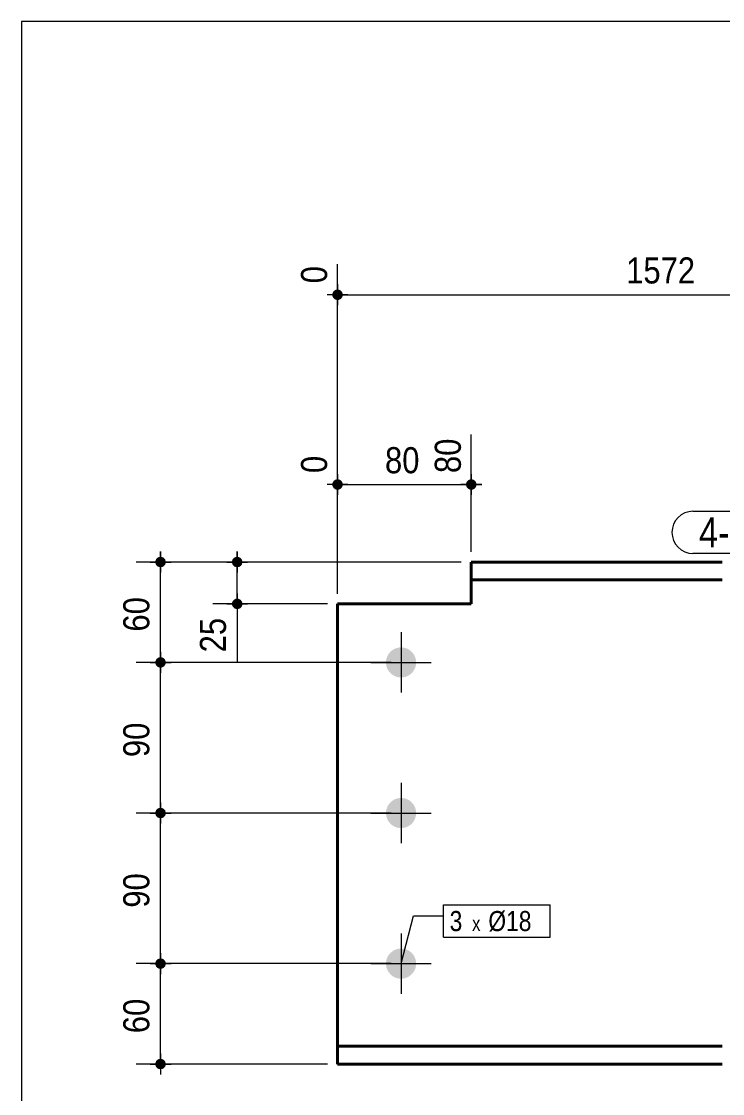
# Model space of a CAD drawing. Header units: millimetres. Extents: x 2 to 287, y 5 to 195.
# Drawn here: x 5 to 74.9, y 88.2 to 195 of the extents above; entities that cross this region are included whole.
import ezdxf

# ---------------------------------------------------------------- set-up
doc = ezdxf.new("R2010")
doc.units = ezdxf.units.MM
doc.linetypes.add('CACHE2', pattern=[1.190625, 0.79375, -0.396875])
for name, color, linetype, lineweight in [('Boulon', 7, 'Continuous', 0), ('Cache', 7, 'Continuous', 0), ('Cotation', 7, 'Continuous', 0), ('Désignation boulon', 3, 'Continuous', 0), ('Feuille dessin', 5, 'Continuous', 0), ('Piece', 2, 'Continuous', 0), ('Repère pièce', 3, 'Continuous', 0)]:
    doc.layers.add(name, color=color, linetype=linetype, lineweight=lineweight)
doc.styles.add('ARIAL', font='ARIAL.TTF')
doc.styles.add('COMIC_SANS_MS', font='COMIC.TTF')

# ---------------------------------------------------------------- blocks, each defined once
blk = doc.blocks.new('*A2')
at = {"layer": 'Boulon'}
for points in [[(41.34, 131.2), (41.34, 131.23), (41.34, 131.27), (41.35, 131.31), (41.35, 131.34), (41.36, 131.38), (41.36, 131.42), (41.37, 131.45), (41.38, 131.49), (41.38, 131.52), (41.39, 131.56), (41.4, 131.6), (41.42, 131.63), (41.43, 131.67), (41.44, 131.7), (41.45, 131.73), (41.47, 131.77), (41.48, 131.8), (41.5, 131.83), (41.52, 131.87), (41.53, 131.9), (41.55, 131.93), (41.57, 131.96), (41.59, 131.99), (41.61, 132.02), (41.64, 132.05), (41.66, 132.08), (41.68, 132.11), (41.7, 132.14), (41.73, 132.17), (41.75, 132.19), (41.78, 132.22), (41.81, 132.25), (41.83, 132.27), (41.86, 132.3), (41.89, 132.32), (41.92, 132.34), (41.95, 132.36), (41.98, 132.39), (42.01, 132.41), (42.04, 132.43), (42.07, 132.45), (42.1, 132.47), (42.13, 132.48), (42.17, 132.5), (42.2, 132.52), (42.23, 132.53), (42.27, 132.55), (42.3, 132.56), (42.33, 132.57), (42.37, 132.58), (42.4, 132.6), (42.44, 132.61), (42.48, 132.61), (42.51, 132.62), (42.55, 132.63), (42.58, 132.64), (42.62, 132.64), (42.66, 132.65), (42.69, 132.65), (42.73, 132.66), (42.77, 132.66), (42.8, 132.66), (42.84, 132.66), (42.88, 132.66), (42.91, 132.66), (42.95, 132.66), (42.99, 132.65), (43.02, 132.65), (43.06, 132.64), (43.1, 132.64), (43.13, 132.63), (43.17, 132.62), (43.2, 132.61), (43.24, 132.61), (43.28, 132.6), (43.31, 132.58), (43.35, 132.57), (43.38, 132.56), (43.41, 132.55), (43.45, 132.53), (43.48, 132.52), (43.51, 132.5), (43.55, 132.48), (43.58, 132.47), (43.61, 132.45), (43.64, 132.43), (43.67, 132.41), (43.7, 132.39), (43.73, 132.36), (43.76, 132.34), (43.79, 132.32), (43.82, 132.3), (43.85, 132.27), (43.87, 132.25), (43.9, 132.22), (43.93, 132.19), (43.95, 132.17), (43.98, 132.14), (44, 132.11), (44.02, 132.08), (44.04, 132.05), (44.07, 132.02), (44.09, 131.99), (44.11, 131.96), (44.13, 131.93), (44.15, 131.9), (44.16, 131.87), (44.18, 131.83), (44.2, 131.8), (44.21, 131.77), (44.23, 131.73), (44.24, 131.7), (44.25, 131.67), (44.26, 131.63), (44.28, 131.6), (44.29, 131.56), (44.29, 131.52), (44.3, 131.49), (44.31, 131.45), (44.32, 131.42), (44.32, 131.38), (44.33, 131.34), (44.33, 131.31), (44.34, 131.27), (44.34, 131.23), (44.34, 131.2), (44.34, 131.16), (44.34, 131.12), (44.34, 131.09), (44.34, 131.05), (44.33, 131.01), (44.33, 130.98), (44.32, 130.94), (44.32, 130.9), (44.31, 130.87), (44.3, 130.83), (44.29, 130.8), (44.29, 130.76), (44.28, 130.72), (44.26, 130.69), (44.25, 130.65), (44.24, 130.62), (44.23, 130.59), (44.21, 130.55), (44.2, 130.52), (44.18, 130.49), (44.16, 130.45), (44.15, 130.42), (44.13, 130.39), (44.11, 130.36), (44.09, 130.33), (44.07, 130.3), (44.04, 130.27), (44.02, 130.24), (44, 130.21), (43.98, 130.18), (43.95, 130.15), (43.93, 130.13), (43.9, 130.1), (43.87, 130.07), (43.85, 130.05), (43.82, 130.02), (43.79, 130), (43.76, 129.98), (43.73, 129.96), (43.7, 129.93), (43.67, 129.91), (43.64, 129.89), (43.61, 129.87), (43.58, 129.85), (43.55, 129.84), (43.51, 129.82), (43.48, 129.8), (43.45, 129.79), (43.41, 129.77), (43.38, 129.76), (43.35, 129.75), (43.31, 129.74), (43.28, 129.72), (43.24, 129.71), (43.2, 129.7), (43.17, 129.7), (43.13, 129.69), (43.1, 129.68), (43.06, 129.68), (43.02, 129.67), (42.99, 129.67), (42.95, 129.66), (42.91, 129.66), (42.88, 129.66), (42.84, 129.66), (42.8, 129.66), (42.77, 129.66), (42.73, 129.66), (42.69, 129.67), (42.66, 129.67), (42.62, 129.68), (42.58, 129.68), (42.55, 129.69), (42.51, 129.7), (42.48, 129.7), (42.44, 129.71), (42.4, 129.72), (42.37, 129.74), (42.33, 129.75), (42.3, 129.76), (42.27, 129.77), (42.23, 129.79), (42.2, 129.8), (42.17, 129.82), (42.13, 129.84), (42.1, 129.85), (42.07, 129.87), (42.04, 129.89), (42.01, 129.91), (41.98, 129.93), (41.95, 129.96), (41.92, 129.98), (41.89, 130), (41.86, 130.02), (41.83, 130.05), (41.81, 130.07), (41.78, 130.1), (41.75, 130.13), (41.73, 130.15), (41.7, 130.18), (41.68, 130.21), (41.66, 130.24), (41.64, 130.27), (41.61, 130.3), (41.59, 130.33), (41.57, 130.36), (41.55, 130.39), (41.53, 130.42), (41.52, 130.45), (41.5, 130.49), (41.48, 130.52), (41.47, 130.55), (41.45, 130.59), (41.44, 130.62), (41.43, 130.65), (41.42, 130.69), (41.4, 130.72), (41.39, 130.76), (41.38, 130.8), (41.38, 130.83), (41.37, 130.87), (41.36, 130.9), (41.36, 130.94), (41.35, 130.98), (41.35, 131.01), (41.34, 131.05), (41.34, 131.09), (41.34, 131.12), (41.34, 131.16)], [(41.34, 116.2), (41.34, 116.23), (41.34, 116.27), (41.35, 116.31), (41.35, 116.34), (41.36, 116.38), (41.36, 116.42), (41.37, 116.45), (41.38, 116.49), (41.38, 116.52), (41.39, 116.56), (41.4, 116.6), (41.42, 116.63), (41.43, 116.67), (41.44, 116.7), (41.45, 116.73), (41.47, 116.77), (41.48, 116.8), (41.5, 116.83), (41.52, 116.87), (41.53, 116.9), (41.55, 116.93), (41.57, 116.96), (41.59, 116.99), (41.61, 117.02), (41.64, 117.05), (41.66, 117.08), (41.68, 117.11), (41.7, 117.14), (41.73, 117.17), (41.75, 117.19), (41.78, 117.22), (41.81, 117.25), (41.83, 117.27), (41.86, 117.3), (41.89, 117.32), (41.92, 117.34), (41.95, 117.36), (41.98, 117.39), (42.01, 117.41), (42.04, 117.43), (42.07, 117.45), (42.1, 117.47), (42.13, 117.48), (42.17, 117.5), (42.2, 117.52), (42.23, 117.53), (42.27, 117.55), (42.3, 117.56), (42.33, 117.57), (42.37, 117.58), (42.4, 117.6), (42.44, 117.61), (42.48, 117.61), (42.51, 117.62), (42.55, 117.63), (42.58, 117.64), (42.62, 117.64), (42.66, 117.65), (42.69, 117.65), (42.73, 117.66), (42.77, 117.66), (42.8, 117.66), (42.84, 117.66), (42.88, 117.66), (42.91, 117.66), (42.95, 117.66), (42.99, 117.65), (43.02, 117.65), (43.06, 117.64), (43.1, 117.64), (43.13, 117.63), (43.17, 117.62), (43.2, 117.61), (43.24, 117.61), (43.28, 117.6), (43.31, 117.58), (43.35, 117.57), (43.38, 117.56), (43.41, 117.55), (43.45, 117.53), (43.48, 117.52), (43.51, 117.5), (43.55, 117.48), (43.58, 117.47), (43.61, 117.45), (43.64, 117.43), (43.67, 117.41), (43.7, 117.39), (43.73, 117.36), (43.76, 117.34), (43.79, 117.32), (43.82, 117.3), (43.85, 117.27), (43.87, 117.25), (43.9, 117.22), (43.93, 117.19), (43.95, 117.17), (43.98, 117.14), (44, 117.11), (44.02, 117.08), (44.04, 117.05), (44.07, 117.02), (44.09, 116.99), (44.11, 116.96), (44.13, 116.93), (44.15, 116.9), (44.16, 116.87), (44.18, 116.83), (44.2, 116.8), (44.21, 116.77), (44.23, 116.73), (44.24, 116.7), (44.25, 116.67), (44.26, 116.63), (44.28, 116.6), (44.29, 116.56), (44.29, 116.52), (44.3, 116.49), (44.31, 116.45), (44.32, 116.42), (44.32, 116.38), (44.33, 116.34), (44.33, 116.31), (44.34, 116.27), (44.34, 116.23), (44.34, 116.2), (44.34, 116.16), (44.34, 116.12), (44.34, 116.09), (44.34, 116.05), (44.33, 116.01), (44.33, 115.98), (44.32, 115.94), (44.32, 115.9), (44.31, 115.87), (44.3, 115.83), (44.29, 115.8), (44.29, 115.76), (44.28, 115.72), (44.26, 115.69), (44.25, 115.65), (44.24, 115.62), (44.23, 115.59), (44.21, 115.55), (44.2, 115.52), (44.18, 115.49), (44.16, 115.45), (44.15, 115.42), (44.13, 115.39), (44.11, 115.36), (44.09, 115.33), (44.07, 115.3), (44.04, 115.27), (44.02, 115.24), (44, 115.21), (43.98, 115.18), (43.95, 115.15), (43.93, 115.13), (43.9, 115.1), (43.87, 115.07), (43.85, 115.05), (43.82, 115.02), (43.79, 115), (43.76, 114.98), (43.73, 114.96), (43.7, 114.93), (43.67, 114.91), (43.64, 114.89), (43.61, 114.87), (43.58, 114.85), (43.55, 114.84), (43.51, 114.82), (43.48, 114.8), (43.45, 114.79), (43.41, 114.77), (43.38, 114.76), (43.35, 114.75), (43.31, 114.74), (43.28, 114.72), (43.24, 114.71), (43.2, 114.7), (43.17, 114.7), (43.13, 114.69), (43.1, 114.68), (43.06, 114.68), (43.02, 114.67), (42.99, 114.67), (42.95, 114.66), (42.91, 114.66), (42.88, 114.66), (42.84, 114.66), (42.8, 114.66), (42.77, 114.66), (42.73, 114.66), (42.69, 114.67), (42.66, 114.67), (42.62, 114.68), (42.58, 114.68), (42.55, 114.69), (42.51, 114.7), (42.48, 114.7), (42.44, 114.71), (42.4, 114.72), (42.37, 114.74), (42.33, 114.75), (42.3, 114.76), (42.27, 114.77), (42.23, 114.79), (42.2, 114.8), (42.17, 114.82), (42.13, 114.84), (42.1, 114.85), (42.07, 114.87), (42.04, 114.89), (42.01, 114.91), (41.98, 114.93), (41.95, 114.96), (41.92, 114.98), (41.89, 115), (41.86, 115.02), (41.83, 115.05), (41.81, 115.07), (41.78, 115.1), (41.75, 115.13), (41.73, 115.15), (41.7, 115.18), (41.68, 115.21), (41.66, 115.24), (41.64, 115.27), (41.61, 115.3), (41.59, 115.33), (41.57, 115.36), (41.55, 115.39), (41.53, 115.42), (41.52, 115.45), (41.5, 115.49), (41.48, 115.52), (41.47, 115.55), (41.45, 115.59), (41.44, 115.62), (41.43, 115.65), (41.42, 115.69), (41.4, 115.72), (41.39, 115.76), (41.38, 115.8), (41.38, 115.83), (41.37, 115.87), (41.36, 115.9), (41.36, 115.94), (41.35, 115.98), (41.35, 116.01), (41.34, 116.05), (41.34, 116.09), (41.34, 116.12), (41.34, 116.16)], [(41.34, 101.2), (41.34, 101.23), (41.34, 101.27), (41.35, 101.31), (41.35, 101.34), (41.36, 101.38), (41.36, 101.42), (41.37, 101.45), (41.38, 101.49), (41.38, 101.52), (41.39, 101.56), (41.4, 101.6), (41.42, 101.63), (41.43, 101.67), (41.44, 101.7), (41.45, 101.73), (41.47, 101.77), (41.48, 101.8), (41.5, 101.83), (41.52, 101.87), (41.53, 101.9), (41.55, 101.93), (41.57, 101.96), (41.59, 101.99), (41.61, 102.02), (41.64, 102.05), (41.66, 102.08), (41.68, 102.11), (41.7, 102.14), (41.73, 102.17), (41.75, 102.19), (41.78, 102.22), (41.81, 102.25), (41.83, 102.27), (41.86, 102.3), (41.89, 102.32), (41.92, 102.34), (41.95, 102.36), (41.98, 102.39), (42.01, 102.41), (42.04, 102.43), (42.07, 102.45), (42.1, 102.47), (42.13, 102.48), (42.17, 102.5), (42.2, 102.52), (42.23, 102.53), (42.27, 102.55), (42.3, 102.56), (42.33, 102.57), (42.37, 102.58), (42.4, 102.6), (42.44, 102.61), (42.48, 102.61), (42.51, 102.62), (42.55, 102.63), (42.58, 102.64), (42.62, 102.64), (42.66, 102.65), (42.69, 102.65), (42.73, 102.66), (42.77, 102.66), (42.8, 102.66), (42.84, 102.66), (42.88, 102.66), (42.91, 102.66), (42.95, 102.66), (42.99, 102.65), (43.02, 102.65), (43.06, 102.64), (43.1, 102.64), (43.13, 102.63), (43.17, 102.62), (43.2, 102.61), (43.24, 102.61), (43.28, 102.6), (43.31, 102.58), (43.35, 102.57), (43.38, 102.56), (43.41, 102.55), (43.45, 102.53), (43.48, 102.52), (43.51, 102.5), (43.55, 102.48), (43.58, 102.47), (43.61, 102.45), (43.64, 102.43), (43.67, 102.41), (43.7, 102.39), (43.73, 102.36), (43.76, 102.34), (43.79, 102.32), (43.82, 102.3), (43.85, 102.27), (43.87, 102.25), (43.9, 102.22), (43.93, 102.19), (43.95, 102.17), (43.98, 102.14), (44, 102.11), (44.02, 102.08), (44.04, 102.05), (44.07, 102.02), (44.09, 101.99), (44.11, 101.96), (44.13, 101.93), (44.15, 101.9), (44.16, 101.87), (44.18, 101.83), (44.2, 101.8), (44.21, 101.77), (44.23, 101.73), (44.24, 101.7), (44.25, 101.67), (44.26, 101.63), (44.28, 101.6), (44.29, 101.56), (44.29, 101.52), (44.3, 101.49), (44.31, 101.45), (44.32, 101.42), (44.32, 101.38), (44.33, 101.34), (44.33, 101.31), (44.34, 101.27), (44.34, 101.23), (44.34, 101.2), (44.34, 101.16), (44.34, 101.12), (44.34, 101.09), (44.34, 101.05), (44.33, 101.01), (44.33, 100.98), (44.32, 100.94), (44.32, 100.9), (44.31, 100.87), (44.3, 100.83), (44.29, 100.8), (44.29, 100.76), (44.28, 100.72), (44.26, 100.69), (44.25, 100.65), (44.24, 100.62), (44.23, 100.59), (44.21, 100.55), (44.2, 100.52), (44.18, 100.49), (44.16, 100.45), (44.15, 100.42), (44.13, 100.39), (44.11, 100.36), (44.09, 100.33), (44.07, 100.3), (44.04, 100.27), (44.02, 100.24), (44, 100.21), (43.98, 100.18), (43.95, 100.15), (43.93, 100.13), (43.9, 100.1), (43.87, 100.07), (43.85, 100.05), (43.82, 100.02), (43.79, 100), (43.76, 99.98), (43.73, 99.96), (43.7, 99.93), (43.67, 99.91), (43.64, 99.89), (43.61, 99.87), (43.58, 99.85), (43.55, 99.84), (43.51, 99.82), (43.48, 99.8), (43.45, 99.79), (43.41, 99.77), (43.38, 99.76), (43.35, 99.75), (43.31, 99.74), (43.28, 99.72), (43.24, 99.71), (43.2, 99.7), (43.17, 99.7), (43.13, 99.69), (43.1, 99.68), (43.06, 99.68), (43.02, 99.67), (42.99, 99.67), (42.95, 99.66), (42.91, 99.66), (42.88, 99.66), (42.84, 99.66), (42.8, 99.66), (42.77, 99.66), (42.73, 99.66), (42.69, 99.67), (42.66, 99.67), (42.62, 99.68), (42.58, 99.68), (42.55, 99.69), (42.51, 99.7), (42.48, 99.7), (42.44, 99.71), (42.4, 99.72), (42.37, 99.74), (42.33, 99.75), (42.3, 99.76), (42.27, 99.77), (42.23, 99.79), (42.2, 99.8), (42.17, 99.82), (42.13, 99.84), (42.1, 99.85), (42.07, 99.87), (42.04, 99.89), (42.01, 99.91), (41.98, 99.93), (41.95, 99.96), (41.92, 99.98), (41.89, 100), (41.86, 100.02), (41.83, 100.05), (41.81, 100.07), (41.78, 100.1), (41.75, 100.13), (41.73, 100.15), (41.7, 100.18), (41.68, 100.21), (41.66, 100.24), (41.64, 100.27), (41.61, 100.3), (41.59, 100.33), (41.57, 100.36), (41.55, 100.39), (41.53, 100.42), (41.52, 100.45), (41.5, 100.49), (41.48, 100.52), (41.47, 100.55), (41.45, 100.59), (41.44, 100.62), (41.43, 100.65), (41.42, 100.69), (41.4, 100.72), (41.39, 100.76), (41.38, 100.8), (41.38, 100.83), (41.37, 100.87), (41.36, 100.9), (41.36, 100.94), (41.35, 100.98), (41.35, 101.01), (41.34, 101.05), (41.34, 101.09), (41.34, 101.12), (41.34, 101.16)]]:
    blk.add_hatch(color=256, dxfattribs=at).paths.add_polyline_path(points, flags=17)
at = {"layer": 'Boulon', "linetype": 'Continuous', "lineweight": 0}
for p, q in [((42.84, 134.16), (42.84, 128.16)), ((39.84, 131.16), (45.84, 131.16)), ((42.84, 119.16), (42.84, 113.16)), ((39.84, 116.16), (45.84, 116.16)), ((42.84, 104.16), (42.84, 98.16)), ((39.84, 101.16), (45.84, 101.16))]:
    blk.add_line(p, q, dxfattribs=at)
blk = doc.blocks.new('*A7')
at = {"layer": 'Cache', "color": 7, "linetype": 'CACHE2', "lineweight": 20}
for p, q in [((49.841698, 139.376544), (49.841698, 141.159877)), ((49.839925, 136.993211), (49.839925, 139.376544)), ((49.839749, 136.993211), (49.839925, 136.993211))]:
    blk.add_line(p, q, dxfattribs=at)
at = {"layer": 'Piece', "color": 2, "linetype": 'Continuous', "lineweight": 40}
for p, q in [((49.837975, 139.376544), (49.837975, 141.159877)), ((74.837975, 141.159877), (49.837975, 141.159877)), ((74.837975, 139.376544), (49.837975, 139.376544)), ((49.839749, 139.376544), (49.839749, 136.993211)), ((36.507317, 136.993211), (49.839925, 136.993211)), ((36.507317, 91.159877), (36.507317, 136.993211)), ((74.837975, 92.943211), (36.507317, 92.943211)), ((36.507317, 91.159877), (74.837975, 91.159877))]:
    blk.add_line(p, q, dxfattribs=at)
blk = doc.blocks.new('*A8')
at = {"layer": 'Feuille dessin', "linetype": 'Continuous', "lineweight": 0}
for p, q in [((282, 195), (5, 195)), ((5, 195), (5, 5))]:
    blk.add_line(p, q, dxfattribs=at)
blk = doc.blocks.new('*A13')
at = {"layer": 'Cotation'}
for points in [[(26.48, 140.64), (26.46, 140.64), (26.43, 140.65), (26.41, 140.65), (26.38, 140.66), (26.36, 140.66), (26.33, 140.67), (26.31, 140.68), (26.28, 140.69), (26.26, 140.7), (26.24, 140.71), (26.22, 140.73), (26.2, 140.74), (26.18, 140.76), (26.16, 140.77), (26.14, 140.79), (26.12, 140.81), (26.11, 140.83), (26.09, 140.85), (26.07, 140.87), (26.06, 140.89), (26.05, 140.91), (26.04, 140.94), (26.03, 140.96), (26.02, 140.98), (26.01, 141.01), (26, 141.03), (26, 141.06), (25.99, 141.08), (25.99, 141.11), (25.99, 141.13), (25.99, 141.16), (25.99, 141.19), (25.99, 141.21), (25.99, 141.24), (26, 141.26), (26, 141.29), (26.01, 141.31), (26.02, 141.34), (26.03, 141.36), (26.04, 141.38), (26.05, 141.41), (26.06, 141.43), (26.07, 141.45), (26.09, 141.47), (26.11, 141.49), (26.12, 141.51), (26.14, 141.53), (26.16, 141.55), (26.18, 141.56), (26.2, 141.58), (26.22, 141.59), (26.24, 141.61), (26.26, 141.62), (26.28, 141.63), (26.31, 141.64), (26.33, 141.65), (26.36, 141.66), (26.38, 141.66), (26.41, 141.67), (26.43, 141.67), (26.46, 141.68), (26.48, 141.68), (26.51, 141.68), (26.53, 141.68), (26.56, 141.68), (26.58, 141.67), (26.61, 141.67), (26.63, 141.66), (26.66, 141.66), (26.68, 141.65), (26.71, 141.64), (26.73, 141.63), (26.75, 141.62), (26.77, 141.61), (26.8, 141.59), (26.82, 141.58), (26.84, 141.56), (26.86, 141.55), (26.88, 141.53), (26.89, 141.51), (26.91, 141.49), (26.92, 141.47), (26.94, 141.45), (26.95, 141.43), (26.97, 141.41), (26.98, 141.38), (26.99, 141.36), (27, 141.34), (27, 141.31), (27.01, 141.29), (27.02, 141.26), (27.02, 141.24), (27.02, 141.21), (27.03, 141.19), (27.03, 141.16), (27.03, 141.13), (27.02, 141.11), (27.02, 141.08), (27.02, 141.06), (27.01, 141.03), (27, 141.01), (27, 140.98), (26.99, 140.96), (26.98, 140.94), (26.97, 140.91), (26.95, 140.89), (26.94, 140.87), (26.92, 140.85), (26.91, 140.83), (26.89, 140.81), (26.88, 140.79), (26.86, 140.77), (26.84, 140.76), (26.82, 140.74), (26.8, 140.73), (26.77, 140.71), (26.75, 140.7), (26.73, 140.69), (26.71, 140.68), (26.68, 140.67), (26.66, 140.66), (26.63, 140.66), (26.61, 140.65), (26.58, 140.65), (26.56, 140.64), (26.53, 140.64), (26.51, 140.64)], [(26.48, 136.47), (26.46, 136.48), (26.43, 136.48), (26.41, 136.48), (26.38, 136.49), (26.36, 136.5), (26.33, 136.5), (26.31, 136.51), (26.28, 136.52), (26.26, 136.53), (26.24, 136.55), (26.22, 136.56), (26.2, 136.58), (26.18, 136.59), (26.16, 136.61), (26.14, 136.63), (26.12, 136.64), (26.11, 136.66), (26.09, 136.68), (26.07, 136.7), (26.06, 136.73), (26.05, 136.75), (26.04, 136.77), (26.03, 136.79), (26.02, 136.82), (26.01, 136.84), (26, 136.87), (26, 136.89), (25.99, 136.92), (25.99, 136.94), (25.99, 136.97), (25.99, 136.99), (25.99, 137.02), (25.99, 137.04), (25.99, 137.07), (26, 137.09), (26, 137.12), (26.01, 137.14), (26.02, 137.17), (26.03, 137.19), (26.04, 137.22), (26.05, 137.24), (26.06, 137.26), (26.07, 137.28), (26.09, 137.3), (26.11, 137.32), (26.12, 137.34), (26.14, 137.36), (26.16, 137.38), (26.18, 137.4), (26.2, 137.41), (26.22, 137.43), (26.24, 137.44), (26.26, 137.45), (26.28, 137.46), (26.31, 137.47), (26.33, 137.48), (26.36, 137.49), (26.38, 137.5), (26.41, 137.5), (26.43, 137.51), (26.46, 137.51), (26.48, 137.51), (26.51, 137.51), (26.53, 137.51), (26.56, 137.51), (26.58, 137.51), (26.61, 137.5), (26.63, 137.5), (26.66, 137.49), (26.68, 137.48), (26.71, 137.47), (26.73, 137.46), (26.75, 137.45), (26.77, 137.44), (26.8, 137.43), (26.82, 137.41), (26.84, 137.4), (26.86, 137.38), (26.88, 137.36), (26.89, 137.34), (26.91, 137.32), (26.92, 137.3), (26.94, 137.28), (26.95, 137.26), (26.97, 137.24), (26.98, 137.22), (26.99, 137.19), (27, 137.17), (27, 137.14), (27.01, 137.12), (27.02, 137.09), (27.02, 137.07), (27.02, 137.04), (27.03, 137.02), (27.03, 136.99), (27.03, 136.97), (27.02, 136.94), (27.02, 136.92), (27.02, 136.89), (27.01, 136.87), (27, 136.84), (27, 136.82), (26.99, 136.79), (26.98, 136.77), (26.97, 136.75), (26.95, 136.73), (26.94, 136.7), (26.92, 136.68), (26.91, 136.66), (26.89, 136.64), (26.88, 136.63), (26.86, 136.61), (26.84, 136.59), (26.82, 136.58), (26.8, 136.56), (26.77, 136.55), (26.75, 136.53), (26.73, 136.52), (26.71, 136.51), (26.68, 136.5), (26.66, 136.5), (26.63, 136.49), (26.61, 136.48), (26.58, 136.48), (26.56, 136.48), (26.53, 136.47), (26.51, 136.47)]]:
    blk.add_hatch(color=256, dxfattribs=at).paths.add_polyline_path(points, flags=17)
at = {"layer": 'Cotation', "linetype": 'Continuous', "lineweight": 0}
for p, q in [((26.51, 142.2), (26.51, 140.12)), ((26.51, 141.16), (26.51, 142.2)), ((48.84, 141.16), (24.09, 141.16)), ((25.47, 141.16), (27.55, 141.16)), ((26.51, 136.99), (26.51, 141.16)), ((26.51, 138.03), (26.51, 135.95)), ((35.51, 136.99), (24.09, 136.99)), ((25.47, 136.99), (27.55, 136.99)), ((26.51, 136.99), (26.51, 131.19)), ((26.51, 136.99), (26.51, 131.19))]:
    blk.add_line(p, q, dxfattribs=at)
at = {"layer": 'Cotation'}
for p in [(26.51, 141.16), (26.51, 136.99)]:
    blk.add_point(p, dxfattribs=at)
at = {"layer": 'Cotation', "style": 'ARIAL', "width": 0.85}
blk.add_text('25', height=2.6, rotation=90.0002, dxfattribs=at).set_placement((25.39, 132.16))
blk = doc.blocks.new('*A16')
at = {"layer": 'Cotation'}
for points in [[(18.84, 100.64), (18.82, 100.64), (18.79, 100.65), (18.77, 100.65), (18.74, 100.66), (18.72, 100.66), (18.69, 100.67), (18.67, 100.68), (18.64, 100.69), (18.62, 100.7), (18.6, 100.71), (18.58, 100.73), (18.56, 100.74), (18.54, 100.76), (18.52, 100.77), (18.5, 100.79), (18.48, 100.81), (18.46, 100.83), (18.45, 100.85), (18.43, 100.87), (18.42, 100.89), (18.41, 100.91), (18.4, 100.94), (18.39, 100.96), (18.38, 100.98), (18.37, 101.01), (18.36, 101.03), (18.36, 101.06), (18.35, 101.08), (18.35, 101.11), (18.35, 101.13), (18.35, 101.16), (18.35, 101.19), (18.35, 101.21), (18.35, 101.24), (18.36, 101.26), (18.36, 101.29), (18.37, 101.31), (18.38, 101.34), (18.39, 101.36), (18.4, 101.38), (18.41, 101.41), (18.42, 101.43), (18.43, 101.45), (18.45, 101.47), (18.46, 101.49), (18.48, 101.51), (18.5, 101.53), (18.52, 101.55), (18.54, 101.56), (18.56, 101.58), (18.58, 101.59), (18.6, 101.61), (18.62, 101.62), (18.64, 101.63), (18.67, 101.64), (18.69, 101.65), (18.72, 101.66), (18.74, 101.66), (18.77, 101.67), (18.79, 101.67), (18.82, 101.68), (18.84, 101.68), (18.87, 101.68), (18.89, 101.68), (18.92, 101.68), (18.94, 101.67), (18.97, 101.67), (18.99, 101.66), (19.02, 101.66), (19.04, 101.65), (19.07, 101.64), (19.09, 101.63), (19.11, 101.62), (19.13, 101.61), (19.16, 101.59), (19.18, 101.58), (19.2, 101.56), (19.22, 101.55), (19.23, 101.53), (19.25, 101.51), (19.27, 101.49), (19.28, 101.47), (19.3, 101.45), (19.31, 101.43), (19.33, 101.41), (19.34, 101.38), (19.35, 101.36), (19.36, 101.34), (19.36, 101.31), (19.37, 101.29), (19.38, 101.26), (19.38, 101.24), (19.38, 101.21), (19.39, 101.19), (19.39, 101.16), (19.39, 101.13), (19.38, 101.11), (19.38, 101.08), (19.38, 101.06), (19.37, 101.03), (19.36, 101.01), (19.36, 100.98), (19.35, 100.96), (19.34, 100.94), (19.33, 100.91), (19.31, 100.89), (19.3, 100.87), (19.28, 100.85), (19.27, 100.83), (19.25, 100.81), (19.23, 100.79), (19.22, 100.77), (19.2, 100.76), (19.18, 100.74), (19.16, 100.73), (19.13, 100.71), (19.11, 100.7), (19.09, 100.69), (19.07, 100.68), (19.04, 100.67), (19.02, 100.66), (18.99, 100.66), (18.97, 100.65), (18.94, 100.65), (18.92, 100.64), (18.89, 100.64), (18.87, 100.64)], [(18.84, 90.64), (18.82, 90.64), (18.79, 90.65), (18.77, 90.65), (18.74, 90.66), (18.72, 90.66), (18.69, 90.67), (18.67, 90.68), (18.64, 90.69), (18.62, 90.7), (18.6, 90.71), (18.58, 90.73), (18.56, 90.74), (18.54, 90.76), (18.52, 90.77), (18.5, 90.79), (18.48, 90.81), (18.46, 90.83), (18.45, 90.85), (18.43, 90.87), (18.42, 90.89), (18.41, 90.91), (18.4, 90.94), (18.39, 90.96), (18.38, 90.98), (18.37, 91.01), (18.36, 91.03), (18.36, 91.06), (18.35, 91.08), (18.35, 91.11), (18.35, 91.13), (18.35, 91.16), (18.35, 91.19), (18.35, 91.21), (18.35, 91.24), (18.36, 91.26), (18.36, 91.29), (18.37, 91.31), (18.38, 91.34), (18.39, 91.36), (18.4, 91.38), (18.41, 91.41), (18.42, 91.43), (18.43, 91.45), (18.45, 91.47), (18.46, 91.49), (18.48, 91.51), (18.5, 91.53), (18.52, 91.55), (18.54, 91.56), (18.56, 91.58), (18.58, 91.59), (18.6, 91.61), (18.62, 91.62), (18.64, 91.63), (18.67, 91.64), (18.69, 91.65), (18.72, 91.66), (18.74, 91.66), (18.77, 91.67), (18.79, 91.67), (18.82, 91.68), (18.84, 91.68), (18.87, 91.68), (18.89, 91.68), (18.92, 91.68), (18.94, 91.67), (18.97, 91.67), (18.99, 91.66), (19.02, 91.66), (19.04, 91.65), (19.07, 91.64), (19.09, 91.63), (19.11, 91.62), (19.13, 91.61), (19.16, 91.59), (19.18, 91.58), (19.2, 91.56), (19.22, 91.55), (19.23, 91.53), (19.25, 91.51), (19.27, 91.49), (19.28, 91.47), (19.3, 91.45), (19.31, 91.43), (19.33, 91.41), (19.34, 91.38), (19.35, 91.36), (19.36, 91.34), (19.36, 91.31), (19.37, 91.29), (19.38, 91.26), (19.38, 91.24), (19.38, 91.21), (19.39, 91.19), (19.39, 91.16), (19.39, 91.13), (19.38, 91.11), (19.38, 91.08), (19.38, 91.06), (19.37, 91.03), (19.36, 91.01), (19.36, 90.98), (19.35, 90.96), (19.34, 90.94), (19.33, 90.91), (19.31, 90.89), (19.3, 90.87), (19.28, 90.85), (19.27, 90.83), (19.25, 90.81), (19.23, 90.79), (19.22, 90.77), (19.2, 90.76), (19.18, 90.74), (19.16, 90.73), (19.13, 90.71), (19.11, 90.7), (19.09, 90.69), (19.07, 90.68), (19.04, 90.67), (19.02, 90.66), (18.99, 90.66), (18.97, 90.65), (18.94, 90.65), (18.92, 90.64), (18.89, 90.64), (18.87, 90.64)]]:
    blk.add_hatch(color=256, dxfattribs=at).paths.add_polyline_path(points, flags=17)
at = {"layer": 'Cotation', "linetype": 'Continuous', "lineweight": 0}
for p, q in [((18.87, 102.2), (18.87, 100.12)), ((18.87, 101.16), (18.87, 102.2)), ((41.84, 101.16), (16.45, 101.16)), ((17.83, 101.16), (19.91, 101.16)), ((18.87, 91.16), (18.87, 101.16)), ((18.87, 92.2), (18.87, 90.12)), ((35.51, 91.16), (16.45, 91.16)), ((17.83, 91.16), (19.91, 91.16)), ((18.87, 91.16), (18.87, 90.12))]:
    blk.add_line(p, q, dxfattribs=at)
at = {"layer": 'Cotation'}
for p in [(18.87, 101.16), (18.87, 91.16)]:
    blk.add_point(p, dxfattribs=at)
at = {"layer": 'Cotation', "style": 'ARIAL', "width": 0.85}
blk.add_text('60', height=2.6, rotation=90.0002, dxfattribs=at).set_placement((17.75, 94.23))
blk = doc.blocks.new('*A17')
at = {"layer": 'Cotation'}
for points in [[(18.84, 115.64), (18.82, 115.64), (18.79, 115.65), (18.77, 115.65), (18.74, 115.66), (18.72, 115.66), (18.69, 115.67), (18.67, 115.68), (18.64, 115.69), (18.62, 115.7), (18.6, 115.71), (18.58, 115.73), (18.56, 115.74), (18.54, 115.76), (18.52, 115.77), (18.5, 115.79), (18.48, 115.81), (18.46, 115.83), (18.45, 115.85), (18.43, 115.87), (18.42, 115.89), (18.41, 115.91), (18.4, 115.94), (18.39, 115.96), (18.38, 115.98), (18.37, 116.01), (18.36, 116.03), (18.36, 116.06), (18.35, 116.08), (18.35, 116.11), (18.35, 116.13), (18.35, 116.16), (18.35, 116.19), (18.35, 116.21), (18.35, 116.24), (18.36, 116.26), (18.36, 116.29), (18.37, 116.31), (18.38, 116.34), (18.39, 116.36), (18.4, 116.38), (18.41, 116.41), (18.42, 116.43), (18.43, 116.45), (18.45, 116.47), (18.46, 116.49), (18.48, 116.51), (18.5, 116.53), (18.52, 116.55), (18.54, 116.56), (18.56, 116.58), (18.58, 116.59), (18.6, 116.61), (18.62, 116.62), (18.64, 116.63), (18.67, 116.64), (18.69, 116.65), (18.72, 116.66), (18.74, 116.66), (18.77, 116.67), (18.79, 116.67), (18.82, 116.68), (18.84, 116.68), (18.87, 116.68), (18.89, 116.68), (18.92, 116.68), (18.94, 116.67), (18.97, 116.67), (18.99, 116.66), (19.02, 116.66), (19.04, 116.65), (19.07, 116.64), (19.09, 116.63), (19.11, 116.62), (19.13, 116.61), (19.16, 116.59), (19.18, 116.58), (19.2, 116.56), (19.22, 116.55), (19.23, 116.53), (19.25, 116.51), (19.27, 116.49), (19.28, 116.47), (19.3, 116.45), (19.31, 116.43), (19.33, 116.41), (19.34, 116.38), (19.35, 116.36), (19.36, 116.34), (19.36, 116.31), (19.37, 116.29), (19.38, 116.26), (19.38, 116.24), (19.38, 116.21), (19.39, 116.19), (19.39, 116.16), (19.39, 116.13), (19.38, 116.11), (19.38, 116.08), (19.38, 116.06), (19.37, 116.03), (19.36, 116.01), (19.36, 115.98), (19.35, 115.96), (19.34, 115.94), (19.33, 115.91), (19.31, 115.89), (19.3, 115.87), (19.28, 115.85), (19.27, 115.83), (19.25, 115.81), (19.23, 115.79), (19.22, 115.77), (19.2, 115.76), (19.18, 115.74), (19.16, 115.73), (19.13, 115.71), (19.11, 115.7), (19.09, 115.69), (19.07, 115.68), (19.04, 115.67), (19.02, 115.66), (18.99, 115.66), (18.97, 115.65), (18.94, 115.65), (18.92, 115.64), (18.89, 115.64), (18.87, 115.64)], [(18.84, 100.64), (18.82, 100.64), (18.79, 100.65), (18.77, 100.65), (18.74, 100.66), (18.72, 100.66), (18.69, 100.67), (18.67, 100.68), (18.64, 100.69), (18.62, 100.7), (18.6, 100.71), (18.58, 100.73), (18.56, 100.74), (18.54, 100.76), (18.52, 100.77), (18.5, 100.79), (18.48, 100.81), (18.46, 100.83), (18.45, 100.85), (18.43, 100.87), (18.42, 100.89), (18.41, 100.91), (18.4, 100.94), (18.39, 100.96), (18.38, 100.98), (18.37, 101.01), (18.36, 101.03), (18.36, 101.06), (18.35, 101.08), (18.35, 101.11), (18.35, 101.13), (18.35, 101.16), (18.35, 101.19), (18.35, 101.21), (18.35, 101.24), (18.36, 101.26), (18.36, 101.29), (18.37, 101.31), (18.38, 101.34), (18.39, 101.36), (18.4, 101.38), (18.41, 101.41), (18.42, 101.43), (18.43, 101.45), (18.45, 101.47), (18.46, 101.49), (18.48, 101.51), (18.5, 101.53), (18.52, 101.55), (18.54, 101.56), (18.56, 101.58), (18.58, 101.59), (18.6, 101.61), (18.62, 101.62), (18.64, 101.63), (18.67, 101.64), (18.69, 101.65), (18.72, 101.66), (18.74, 101.66), (18.77, 101.67), (18.79, 101.67), (18.82, 101.68), (18.84, 101.68), (18.87, 101.68), (18.89, 101.68), (18.92, 101.68), (18.94, 101.67), (18.97, 101.67), (18.99, 101.66), (19.02, 101.66), (19.04, 101.65), (19.07, 101.64), (19.09, 101.63), (19.11, 101.62), (19.13, 101.61), (19.16, 101.59), (19.18, 101.58), (19.2, 101.56), (19.22, 101.55), (19.23, 101.53), (19.25, 101.51), (19.27, 101.49), (19.28, 101.47), (19.3, 101.45), (19.31, 101.43), (19.33, 101.41), (19.34, 101.38), (19.35, 101.36), (19.36, 101.34), (19.36, 101.31), (19.37, 101.29), (19.38, 101.26), (19.38, 101.24), (19.38, 101.21), (19.39, 101.19), (19.39, 101.16), (19.39, 101.13), (19.38, 101.11), (19.38, 101.08), (19.38, 101.06), (19.37, 101.03), (19.36, 101.01), (19.36, 100.98), (19.35, 100.96), (19.34, 100.94), (19.33, 100.91), (19.31, 100.89), (19.3, 100.87), (19.28, 100.85), (19.27, 100.83), (19.25, 100.81), (19.23, 100.79), (19.22, 100.77), (19.2, 100.76), (19.18, 100.74), (19.16, 100.73), (19.13, 100.71), (19.11, 100.7), (19.09, 100.69), (19.07, 100.68), (19.04, 100.67), (19.02, 100.66), (18.99, 100.66), (18.97, 100.65), (18.94, 100.65), (18.92, 100.64), (18.89, 100.64), (18.87, 100.64)]]:
    blk.add_hatch(color=256, dxfattribs=at).paths.add_polyline_path(points, flags=17)
at = {"layer": 'Cotation', "linetype": 'Continuous', "lineweight": 0}
for p, q in [((18.87, 117.2), (18.87, 115.12)), ((18.87, 116.16), (18.87, 117.2)), ((41.84, 116.16), (16.45, 116.16)), ((17.83, 116.16), (19.91, 116.16)), ((18.87, 101.16), (18.87, 116.16)), ((18.87, 102.2), (18.87, 100.12)), ((41.84, 101.16), (16.45, 101.16)), ((17.83, 101.16), (19.91, 101.16)), ((18.87, 101.16), (18.87, 100.12))]:
    blk.add_line(p, q, dxfattribs=at)
at = {"layer": 'Cotation'}
for p in [(18.87, 116.16), (18.87, 101.16)]:
    blk.add_point(p, dxfattribs=at)
at = {"layer": 'Cotation', "style": 'ARIAL', "width": 0.85}
blk.add_text('90', height=2.6, rotation=90.0002, dxfattribs=at).set_placement((17.75, 106.73))
blk = doc.blocks.new('*A18')
at = {"layer": 'Cotation'}
for points in [[(18.84, 130.64), (18.82, 130.64), (18.79, 130.65), (18.77, 130.65), (18.74, 130.66), (18.72, 130.66), (18.69, 130.67), (18.67, 130.68), (18.64, 130.69), (18.62, 130.7), (18.6, 130.71), (18.58, 130.73), (18.56, 130.74), (18.54, 130.76), (18.52, 130.77), (18.5, 130.79), (18.48, 130.81), (18.46, 130.83), (18.45, 130.85), (18.43, 130.87), (18.42, 130.89), (18.41, 130.91), (18.4, 130.94), (18.39, 130.96), (18.38, 130.98), (18.37, 131.01), (18.36, 131.03), (18.36, 131.06), (18.35, 131.08), (18.35, 131.11), (18.35, 131.13), (18.35, 131.16), (18.35, 131.19), (18.35, 131.21), (18.35, 131.24), (18.36, 131.26), (18.36, 131.29), (18.37, 131.31), (18.38, 131.34), (18.39, 131.36), (18.4, 131.38), (18.41, 131.41), (18.42, 131.43), (18.43, 131.45), (18.45, 131.47), (18.46, 131.49), (18.48, 131.51), (18.5, 131.53), (18.52, 131.55), (18.54, 131.56), (18.56, 131.58), (18.58, 131.59), (18.6, 131.61), (18.62, 131.62), (18.64, 131.63), (18.67, 131.64), (18.69, 131.65), (18.72, 131.66), (18.74, 131.66), (18.77, 131.67), (18.79, 131.67), (18.82, 131.68), (18.84, 131.68), (18.87, 131.68), (18.89, 131.68), (18.92, 131.68), (18.94, 131.67), (18.97, 131.67), (18.99, 131.66), (19.02, 131.66), (19.04, 131.65), (19.07, 131.64), (19.09, 131.63), (19.11, 131.62), (19.13, 131.61), (19.16, 131.59), (19.18, 131.58), (19.2, 131.56), (19.22, 131.55), (19.23, 131.53), (19.25, 131.51), (19.27, 131.49), (19.28, 131.47), (19.3, 131.45), (19.31, 131.43), (19.33, 131.41), (19.34, 131.38), (19.35, 131.36), (19.36, 131.34), (19.36, 131.31), (19.37, 131.29), (19.38, 131.26), (19.38, 131.24), (19.38, 131.21), (19.39, 131.19), (19.39, 131.16), (19.39, 131.13), (19.38, 131.11), (19.38, 131.08), (19.38, 131.06), (19.37, 131.03), (19.36, 131.01), (19.36, 130.98), (19.35, 130.96), (19.34, 130.94), (19.33, 130.91), (19.31, 130.89), (19.3, 130.87), (19.28, 130.85), (19.27, 130.83), (19.25, 130.81), (19.23, 130.79), (19.22, 130.77), (19.2, 130.76), (19.18, 130.74), (19.16, 130.73), (19.13, 130.71), (19.11, 130.7), (19.09, 130.69), (19.07, 130.68), (19.04, 130.67), (19.02, 130.66), (18.99, 130.66), (18.97, 130.65), (18.94, 130.65), (18.92, 130.64), (18.89, 130.64), (18.87, 130.64)], [(18.84, 115.64), (18.82, 115.64), (18.79, 115.65), (18.77, 115.65), (18.74, 115.66), (18.72, 115.66), (18.69, 115.67), (18.67, 115.68), (18.64, 115.69), (18.62, 115.7), (18.6, 115.71), (18.58, 115.73), (18.56, 115.74), (18.54, 115.76), (18.52, 115.77), (18.5, 115.79), (18.48, 115.81), (18.46, 115.83), (18.45, 115.85), (18.43, 115.87), (18.42, 115.89), (18.41, 115.91), (18.4, 115.94), (18.39, 115.96), (18.38, 115.98), (18.37, 116.01), (18.36, 116.03), (18.36, 116.06), (18.35, 116.08), (18.35, 116.11), (18.35, 116.13), (18.35, 116.16), (18.35, 116.19), (18.35, 116.21), (18.35, 116.24), (18.36, 116.26), (18.36, 116.29), (18.37, 116.31), (18.38, 116.34), (18.39, 116.36), (18.4, 116.38), (18.41, 116.41), (18.42, 116.43), (18.43, 116.45), (18.45, 116.47), (18.46, 116.49), (18.48, 116.51), (18.5, 116.53), (18.52, 116.55), (18.54, 116.56), (18.56, 116.58), (18.58, 116.59), (18.6, 116.61), (18.62, 116.62), (18.64, 116.63), (18.67, 116.64), (18.69, 116.65), (18.72, 116.66), (18.74, 116.66), (18.77, 116.67), (18.79, 116.67), (18.82, 116.68), (18.84, 116.68), (18.87, 116.68), (18.89, 116.68), (18.92, 116.68), (18.94, 116.67), (18.97, 116.67), (18.99, 116.66), (19.02, 116.66), (19.04, 116.65), (19.07, 116.64), (19.09, 116.63), (19.11, 116.62), (19.13, 116.61), (19.16, 116.59), (19.18, 116.58), (19.2, 116.56), (19.22, 116.55), (19.23, 116.53), (19.25, 116.51), (19.27, 116.49), (19.28, 116.47), (19.3, 116.45), (19.31, 116.43), (19.33, 116.41), (19.34, 116.38), (19.35, 116.36), (19.36, 116.34), (19.36, 116.31), (19.37, 116.29), (19.38, 116.26), (19.38, 116.24), (19.38, 116.21), (19.39, 116.19), (19.39, 116.16), (19.39, 116.13), (19.38, 116.11), (19.38, 116.08), (19.38, 116.06), (19.37, 116.03), (19.36, 116.01), (19.36, 115.98), (19.35, 115.96), (19.34, 115.94), (19.33, 115.91), (19.31, 115.89), (19.3, 115.87), (19.28, 115.85), (19.27, 115.83), (19.25, 115.81), (19.23, 115.79), (19.22, 115.77), (19.2, 115.76), (19.18, 115.74), (19.16, 115.73), (19.13, 115.71), (19.11, 115.7), (19.09, 115.69), (19.07, 115.68), (19.04, 115.67), (19.02, 115.66), (18.99, 115.66), (18.97, 115.65), (18.94, 115.65), (18.92, 115.64), (18.89, 115.64), (18.87, 115.64)]]:
    blk.add_hatch(color=256, dxfattribs=at).paths.add_polyline_path(points, flags=17)
at = {"layer": 'Cotation', "linetype": 'Continuous', "lineweight": 0}
for p, q in [((18.87, 132.2), (18.87, 130.12)), ((18.87, 131.16), (18.87, 132.2)), ((41.84, 131.16), (16.45, 131.16)), ((17.83, 131.16), (19.91, 131.16)), ((18.87, 116.16), (18.87, 131.16)), ((18.87, 117.2), (18.87, 115.12)), ((41.84, 116.16), (16.45, 116.16)), ((17.83, 116.16), (19.91, 116.16)), ((18.87, 116.16), (18.87, 115.12))]:
    blk.add_line(p, q, dxfattribs=at)
at = {"layer": 'Cotation'}
for p in [(18.87, 131.16), (18.87, 116.16)]:
    blk.add_point(p, dxfattribs=at)
at = {"layer": 'Cotation', "style": 'ARIAL', "width": 0.85}
blk.add_text('90', height=2.6, rotation=90.0002, dxfattribs=at).set_placement((17.75, 121.73))
blk = doc.blocks.new('*A19')
at = {"layer": 'Cotation'}
for points in [[(18.84, 140.64), (18.82, 140.64), (18.79, 140.65), (18.77, 140.65), (18.74, 140.66), (18.72, 140.66), (18.69, 140.67), (18.67, 140.68), (18.64, 140.69), (18.62, 140.7), (18.6, 140.71), (18.58, 140.73), (18.56, 140.74), (18.54, 140.76), (18.52, 140.77), (18.5, 140.79), (18.48, 140.81), (18.46, 140.83), (18.45, 140.85), (18.43, 140.87), (18.42, 140.89), (18.41, 140.91), (18.4, 140.94), (18.39, 140.96), (18.38, 140.98), (18.37, 141.01), (18.36, 141.03), (18.36, 141.06), (18.35, 141.08), (18.35, 141.11), (18.35, 141.13), (18.35, 141.16), (18.35, 141.19), (18.35, 141.21), (18.35, 141.24), (18.36, 141.26), (18.36, 141.29), (18.37, 141.31), (18.38, 141.34), (18.39, 141.36), (18.4, 141.38), (18.41, 141.41), (18.42, 141.43), (18.43, 141.45), (18.45, 141.47), (18.46, 141.49), (18.48, 141.51), (18.5, 141.53), (18.52, 141.55), (18.54, 141.56), (18.56, 141.58), (18.58, 141.59), (18.6, 141.61), (18.62, 141.62), (18.64, 141.63), (18.67, 141.64), (18.69, 141.65), (18.72, 141.66), (18.74, 141.66), (18.77, 141.67), (18.79, 141.67), (18.82, 141.68), (18.84, 141.68), (18.87, 141.68), (18.89, 141.68), (18.92, 141.68), (18.94, 141.67), (18.97, 141.67), (18.99, 141.66), (19.02, 141.66), (19.04, 141.65), (19.07, 141.64), (19.09, 141.63), (19.11, 141.62), (19.13, 141.61), (19.16, 141.59), (19.18, 141.58), (19.2, 141.56), (19.22, 141.55), (19.23, 141.53), (19.25, 141.51), (19.27, 141.49), (19.28, 141.47), (19.3, 141.45), (19.31, 141.43), (19.33, 141.41), (19.34, 141.38), (19.35, 141.36), (19.36, 141.34), (19.36, 141.31), (19.37, 141.29), (19.38, 141.26), (19.38, 141.24), (19.38, 141.21), (19.39, 141.19), (19.39, 141.16), (19.39, 141.13), (19.38, 141.11), (19.38, 141.08), (19.38, 141.06), (19.37, 141.03), (19.36, 141.01), (19.36, 140.98), (19.35, 140.96), (19.34, 140.94), (19.33, 140.91), (19.31, 140.89), (19.3, 140.87), (19.28, 140.85), (19.27, 140.83), (19.25, 140.81), (19.23, 140.79), (19.22, 140.77), (19.2, 140.76), (19.18, 140.74), (19.16, 140.73), (19.13, 140.71), (19.11, 140.7), (19.09, 140.69), (19.07, 140.68), (19.04, 140.67), (19.02, 140.66), (18.99, 140.66), (18.97, 140.65), (18.94, 140.65), (18.92, 140.64), (18.89, 140.64), (18.87, 140.64)], [(18.84, 130.64), (18.82, 130.64), (18.79, 130.65), (18.77, 130.65), (18.74, 130.66), (18.72, 130.66), (18.69, 130.67), (18.67, 130.68), (18.64, 130.69), (18.62, 130.7), (18.6, 130.71), (18.58, 130.73), (18.56, 130.74), (18.54, 130.76), (18.52, 130.77), (18.5, 130.79), (18.48, 130.81), (18.46, 130.83), (18.45, 130.85), (18.43, 130.87), (18.42, 130.89), (18.41, 130.91), (18.4, 130.94), (18.39, 130.96), (18.38, 130.98), (18.37, 131.01), (18.36, 131.03), (18.36, 131.06), (18.35, 131.08), (18.35, 131.11), (18.35, 131.13), (18.35, 131.16), (18.35, 131.19), (18.35, 131.21), (18.35, 131.24), (18.36, 131.26), (18.36, 131.29), (18.37, 131.31), (18.38, 131.34), (18.39, 131.36), (18.4, 131.38), (18.41, 131.41), (18.42, 131.43), (18.43, 131.45), (18.45, 131.47), (18.46, 131.49), (18.48, 131.51), (18.5, 131.53), (18.52, 131.55), (18.54, 131.56), (18.56, 131.58), (18.58, 131.59), (18.6, 131.61), (18.62, 131.62), (18.64, 131.63), (18.67, 131.64), (18.69, 131.65), (18.72, 131.66), (18.74, 131.66), (18.77, 131.67), (18.79, 131.67), (18.82, 131.68), (18.84, 131.68), (18.87, 131.68), (18.89, 131.68), (18.92, 131.68), (18.94, 131.67), (18.97, 131.67), (18.99, 131.66), (19.02, 131.66), (19.04, 131.65), (19.07, 131.64), (19.09, 131.63), (19.11, 131.62), (19.13, 131.61), (19.16, 131.59), (19.18, 131.58), (19.2, 131.56), (19.22, 131.55), (19.23, 131.53), (19.25, 131.51), (19.27, 131.49), (19.28, 131.47), (19.3, 131.45), (19.31, 131.43), (19.33, 131.41), (19.34, 131.38), (19.35, 131.36), (19.36, 131.34), (19.36, 131.31), (19.37, 131.29), (19.38, 131.26), (19.38, 131.24), (19.38, 131.21), (19.39, 131.19), (19.39, 131.16), (19.39, 131.13), (19.38, 131.11), (19.38, 131.08), (19.38, 131.06), (19.37, 131.03), (19.36, 131.01), (19.36, 130.98), (19.35, 130.96), (19.34, 130.94), (19.33, 130.91), (19.31, 130.89), (19.3, 130.87), (19.28, 130.85), (19.27, 130.83), (19.25, 130.81), (19.23, 130.79), (19.22, 130.77), (19.2, 130.76), (19.18, 130.74), (19.16, 130.73), (19.13, 130.71), (19.11, 130.7), (19.09, 130.69), (19.07, 130.68), (19.04, 130.67), (19.02, 130.66), (18.99, 130.66), (18.97, 130.65), (18.94, 130.65), (18.92, 130.64), (18.89, 130.64), (18.87, 130.64)]]:
    blk.add_hatch(color=256, dxfattribs=at).paths.add_polyline_path(points, flags=17)
at = {"layer": 'Cotation', "linetype": 'Continuous', "lineweight": 0}
for p, q in [((18.87, 142.2), (18.87, 140.12)), ((18.87, 141.16), (18.87, 142.2)), ((48.84, 141.16), (16.45, 141.16)), ((17.83, 141.16), (19.91, 141.16)), ((18.87, 131.16), (18.87, 141.16)), ((18.87, 132.2), (18.87, 130.12)), ((41.84, 131.16), (16.45, 131.16)), ((17.83, 131.16), (19.91, 131.16)), ((18.87, 131.16), (18.87, 130.12))]:
    blk.add_line(p, q, dxfattribs=at)
at = {"layer": 'Cotation'}
for p in [(18.87, 141.16), (18.87, 131.16)]:
    blk.add_point(p, dxfattribs=at)
at = {"layer": 'Cotation', "style": 'ARIAL', "width": 0.85}
blk.add_text('60', height=2.6, rotation=90.0002, dxfattribs=at).set_placement((17.75, 134.23))
blk = doc.blocks.new('*A31')
at = {"layer": 'Cotation'}
for points in [[(36.48, 148.36), (36.46, 148.36), (36.43, 148.36), (36.41, 148.37), (36.38, 148.37), (36.36, 148.38), (36.33, 148.39), (36.31, 148.4), (36.28, 148.41), (36.26, 148.42), (36.24, 148.43), (36.22, 148.45), (36.2, 148.46), (36.18, 148.48), (36.16, 148.49), (36.14, 148.51), (36.12, 148.53), (36.11, 148.55), (36.09, 148.57), (36.07, 148.59), (36.06, 148.61), (36.05, 148.63), (36.04, 148.66), (36.03, 148.68), (36.02, 148.7), (36.01, 148.73), (36, 148.75), (36, 148.78), (35.99, 148.8), (35.99, 148.83), (35.99, 148.85), (35.99, 148.88), (35.99, 148.9), (35.99, 148.93), (35.99, 148.95), (36, 148.98), (36, 149), (36.01, 149.03), (36.02, 149.05), (36.03, 149.08), (36.04, 149.1), (36.05, 149.12), (36.06, 149.14), (36.07, 149.17), (36.09, 149.19), (36.11, 149.21), (36.12, 149.23), (36.14, 149.25), (36.16, 149.26), (36.18, 149.28), (36.2, 149.3), (36.22, 149.31), (36.24, 149.32), (36.26, 149.34), (36.28, 149.35), (36.31, 149.36), (36.33, 149.37), (36.36, 149.37), (36.38, 149.38), (36.41, 149.39), (36.43, 149.39), (36.46, 149.39), (36.48, 149.4), (36.51, 149.4), (36.53, 149.4), (36.56, 149.39), (36.58, 149.39), (36.61, 149.39), (36.63, 149.38), (36.66, 149.37), (36.68, 149.37), (36.71, 149.36), (36.73, 149.35), (36.75, 149.34), (36.77, 149.32), (36.8, 149.31), (36.82, 149.3), (36.84, 149.28), (36.86, 149.26), (36.88, 149.25), (36.89, 149.23), (36.91, 149.21), (36.92, 149.19), (36.94, 149.17), (36.95, 149.14), (36.97, 149.12), (36.98, 149.1), (36.99, 149.08), (37, 149.05), (37, 149.03), (37.01, 149), (37.02, 148.98), (37.02, 148.95), (37.02, 148.93), (37.03, 148.9), (37.03, 148.88), (37.03, 148.85), (37.02, 148.83), (37.02, 148.8), (37.02, 148.78), (37.01, 148.75), (37, 148.73), (37, 148.7), (36.99, 148.68), (36.98, 148.66), (36.97, 148.63), (36.95, 148.61), (36.94, 148.59), (36.92, 148.57), (36.91, 148.55), (36.89, 148.53), (36.88, 148.51), (36.86, 148.49), (36.84, 148.48), (36.82, 148.46), (36.8, 148.45), (36.77, 148.43), (36.75, 148.42), (36.73, 148.41), (36.71, 148.4), (36.68, 148.39), (36.66, 148.38), (36.63, 148.37), (36.61, 148.37), (36.58, 148.36), (36.56, 148.36), (36.53, 148.36), (36.51, 148.36)], [(49.81, 148.36), (49.79, 148.36), (49.76, 148.36), (49.74, 148.37), (49.71, 148.37), (49.69, 148.38), (49.66, 148.39), (49.64, 148.4), (49.62, 148.41), (49.59, 148.42), (49.57, 148.43), (49.55, 148.45), (49.53, 148.46), (49.51, 148.48), (49.49, 148.49), (49.47, 148.51), (49.45, 148.53), (49.44, 148.55), (49.42, 148.57), (49.41, 148.59), (49.39, 148.61), (49.38, 148.63), (49.37, 148.66), (49.36, 148.68), (49.35, 148.7), (49.34, 148.73), (49.33, 148.75), (49.33, 148.78), (49.32, 148.8), (49.32, 148.83), (49.32, 148.85), (49.32, 148.88), (49.32, 148.9), (49.32, 148.93), (49.32, 148.95), (49.33, 148.98), (49.33, 149), (49.34, 149.03), (49.35, 149.05), (49.36, 149.08), (49.37, 149.1), (49.38, 149.12), (49.39, 149.14), (49.41, 149.17), (49.42, 149.19), (49.44, 149.21), (49.45, 149.23), (49.47, 149.25), (49.49, 149.26), (49.51, 149.28), (49.53, 149.3), (49.55, 149.31), (49.57, 149.32), (49.59, 149.34), (49.62, 149.35), (49.64, 149.36), (49.66, 149.37), (49.69, 149.37), (49.71, 149.38), (49.74, 149.39), (49.76, 149.39), (49.79, 149.39), (49.81, 149.4), (49.84, 149.4), (49.86, 149.4), (49.89, 149.39), (49.91, 149.39), (49.94, 149.39), (49.96, 149.38), (49.99, 149.37), (50.01, 149.37), (50.04, 149.36), (50.06, 149.35), (50.08, 149.34), (50.11, 149.32), (50.13, 149.31), (50.15, 149.3), (50.17, 149.28), (50.19, 149.26), (50.21, 149.25), (50.22, 149.23), (50.24, 149.21), (50.26, 149.19), (50.27, 149.17), (50.28, 149.14), (50.3, 149.12), (50.31, 149.1), (50.32, 149.08), (50.33, 149.05), (50.34, 149.03), (50.34, 149), (50.35, 148.98), (50.35, 148.95), (50.36, 148.93), (50.36, 148.9), (50.36, 148.88), (50.36, 148.85), (50.36, 148.83), (50.35, 148.8), (50.35, 148.78), (50.34, 148.75), (50.34, 148.73), (50.33, 148.7), (50.32, 148.68), (50.31, 148.66), (50.3, 148.63), (50.28, 148.61), (50.27, 148.59), (50.26, 148.57), (50.24, 148.55), (50.22, 148.53), (50.21, 148.51), (50.19, 148.49), (50.17, 148.48), (50.15, 148.46), (50.13, 148.45), (50.11, 148.43), (50.08, 148.42), (50.06, 148.41), (50.04, 148.4), (50.01, 148.39), (49.99, 148.38), (49.96, 148.37), (49.94, 148.37), (49.91, 148.36), (49.89, 148.36), (49.86, 148.36), (49.84, 148.36)]]:
    blk.add_hatch(color=256, dxfattribs=at).paths.add_polyline_path(points, flags=17)
at = {"layer": 'Cotation', "linetype": 'Continuous', "lineweight": 0}
for p, q in [((49.84, 142.16), (49.84, 153.87)), ((36.51, 137.99), (36.51, 151.95)), ((36.51, 149.92), (36.51, 147.84)), ((49.84, 149.92), (49.84, 147.84)), ((37.55, 148.88), (35.47, 148.88)), ((36.51, 148.88), (35.47, 148.88)), ((36.51, 148.88), (49.84, 148.88)), ((50.88, 148.88), (48.8, 148.88)), ((49.84, 148.88), (50.88, 148.88))]:
    blk.add_line(p, q, dxfattribs=at)
at = {"layer": 'Cotation'}
for p in [(36.51, 148.88), (49.84, 148.88)]:
    blk.add_point(p, dxfattribs=at)
at = {"layer": 'Cotation', "style": 'ARIAL', "width": 0.85}
for s, p in [('80', (48.8, 150.02)), ('0', (35.47, 150.02))]:
    blk.add_text(s, height=2.6, rotation=90.0002, dxfattribs=at).set_placement(p)
blk.add_text('80', height=2.6, dxfattribs=at).set_placement((41.24, 150))
blk = doc.blocks.new('*A33')
at = {"layer": 'Cotation'}
blk.add_hatch(color=256, dxfattribs=at).paths.add_polyline_path([(36.48, 167.26), (36.46, 167.26), (36.43, 167.26), (36.41, 167.27), (36.38, 167.27), (36.36, 167.28), (36.33, 167.29), (36.31, 167.3), (36.28, 167.31), (36.26, 167.32), (36.24, 167.33), (36.22, 167.34), (36.2, 167.36), (36.18, 167.37), (36.16, 167.39), (36.14, 167.41), (36.12, 167.43), (36.11, 167.45), (36.09, 167.47), (36.07, 167.49), (36.06, 167.51), (36.05, 167.53), (36.04, 167.55), (36.03, 167.58), (36.02, 167.6), (36.01, 167.63), (36, 167.65), (36, 167.67), (35.99, 167.7), (35.99, 167.73), (35.99, 167.75), (35.99, 167.78), (35.99, 167.8), (35.99, 167.83), (35.99, 167.85), (36, 167.88), (36, 167.9), (36.01, 167.93), (36.02, 167.95), (36.03, 167.98), (36.04, 168), (36.05, 168.02), (36.06, 168.04), (36.07, 168.06), (36.09, 168.09), (36.11, 168.11), (36.12, 168.13), (36.14, 168.14), (36.16, 168.16), (36.18, 168.18), (36.2, 168.19), (36.22, 168.21), (36.24, 168.22), (36.26, 168.23), (36.28, 168.25), (36.31, 168.26), (36.33, 168.27), (36.36, 168.27), (36.38, 168.28), (36.41, 168.29), (36.43, 168.29), (36.46, 168.29), (36.48, 168.3), (36.51, 168.3), (36.53, 168.3), (36.56, 168.29), (36.58, 168.29), (36.61, 168.29), (36.63, 168.28), (36.66, 168.27), (36.68, 168.27), (36.71, 168.26), (36.73, 168.25), (36.75, 168.23), (36.77, 168.22), (36.8, 168.21), (36.82, 168.19), (36.84, 168.18), (36.86, 168.16), (36.88, 168.14), (36.89, 168.13), (36.91, 168.11), (36.92, 168.09), (36.94, 168.06), (36.95, 168.04), (36.97, 168.02), (36.98, 168), (36.99, 167.98), (37, 167.95), (37, 167.93), (37.01, 167.9), (37.02, 167.88), (37.02, 167.85), (37.02, 167.83), (37.03, 167.8), (37.03, 167.78), (37.03, 167.75), (37.02, 167.73), (37.02, 167.7), (37.02, 167.67), (37.01, 167.65), (37, 167.63), (37, 167.6), (36.99, 167.58), (36.98, 167.55), (36.97, 167.53), (36.95, 167.51), (36.94, 167.49), (36.92, 167.47), (36.91, 167.45), (36.89, 167.43), (36.88, 167.41), (36.86, 167.39), (36.84, 167.37), (36.82, 167.36), (36.8, 167.34), (36.77, 167.33), (36.75, 167.32), (36.73, 167.31), (36.71, 167.3), (36.68, 167.29), (36.66, 167.28), (36.63, 167.27), (36.61, 167.27), (36.58, 167.26), (36.56, 167.26), (36.53, 167.26), (36.51, 167.26)], flags=17)
at = {"layer": 'Cotation', "linetype": 'Continuous', "lineweight": 0}
for p, q in [((36.51, 137.99), (36.51, 170.84)), ((36.51, 168.82), (36.51, 166.74)), ((37.55, 167.78), (35.47, 167.78)), ((36.51, 167.78), (35.47, 167.78)), ((36.51, 167.78), (101.77, 167.78))]:
    blk.add_line(p, q, dxfattribs=at)
at = {"layer": 'Cotation'}
blk.add_point((36.51, 167.78), dxfattribs=at)
at = {"layer": 'Cotation', "style": 'ARIAL', "width": 0.85}
blk.add_text('1572', height=2.6, dxfattribs=at).set_placement((65.28, 168.9))
blk.add_text('0', height=2.6, rotation=90.0002, dxfattribs=at).set_placement((35.47, 168.92))
blk = doc.blocks.new('*A43')
at = {"layer": 'Désignation boulon', "linetype": 'Continuous', "lineweight": 0}
for p, q in [((47.082471, 107.002477), (57.698096, 107.002477)), ((47.082471, 103.802477), (47.082471, 107.002477)), ((57.698096, 103.802477), (57.698096, 107.002477)), ((42.839871, 101.159877), (44.082471, 105.935811)), ((44.082471, 105.935811), (47.082471, 105.935811)), ((47.082471, 103.802477), (57.698096, 103.802477))]:
    blk.add_line(p, q, dxfattribs=at)
at = {"layer": 'Désignation boulon', "style": 'COMIC_SANS_MS', "width": 0.85}
for s, height, p in [('3', 2, (47.682471, 104.402477)), ('Ø18', 2, (51.541065, 104.402477)), ('x', 1.5, (49.910401, 104.402477))]:
    blk.add_text(s, height=height, dxfattribs=at).set_placement(p)
blk = doc.blocks.new('*A44')
at = {"layer": 'Repère pièce', "linetype": 'Continuous', "lineweight": 0}
for p, q in [((71.937975, 146.209877), (82.129186, 146.209877)), ((82.129186, 142.009877), (71.937975, 142.009877))]:
    blk.add_line(p, q, dxfattribs=at)
for centre, start, end in [((71.937975, 144.109877), 90, 270), ((82.129186, 144.109877), 270, 90)]:
    blk.add_arc(centre, 2.1, start, end, dxfattribs=at)
at = {"layer": 'Repère pièce', "style": 'COMIC_SANS_MS', "width": 0.85}
blk.add_text('4-43', height=3, dxfattribs=at).set_placement((72.537975, 142.609877))

msp = doc.modelspace()

# ---------------------------------------------------------------- block references
at = {"lineweight": 0}
for name in ['*A8', '*A33', '*A31', '*A44', '*A19', '*A13', '*A7', '*A2', '*A18', '*A17', '*A43', '*A16']:
    msp.add_blockref(name, (0, 0), dxfattribs=at)

doc.saveas('drawing.dxf')
